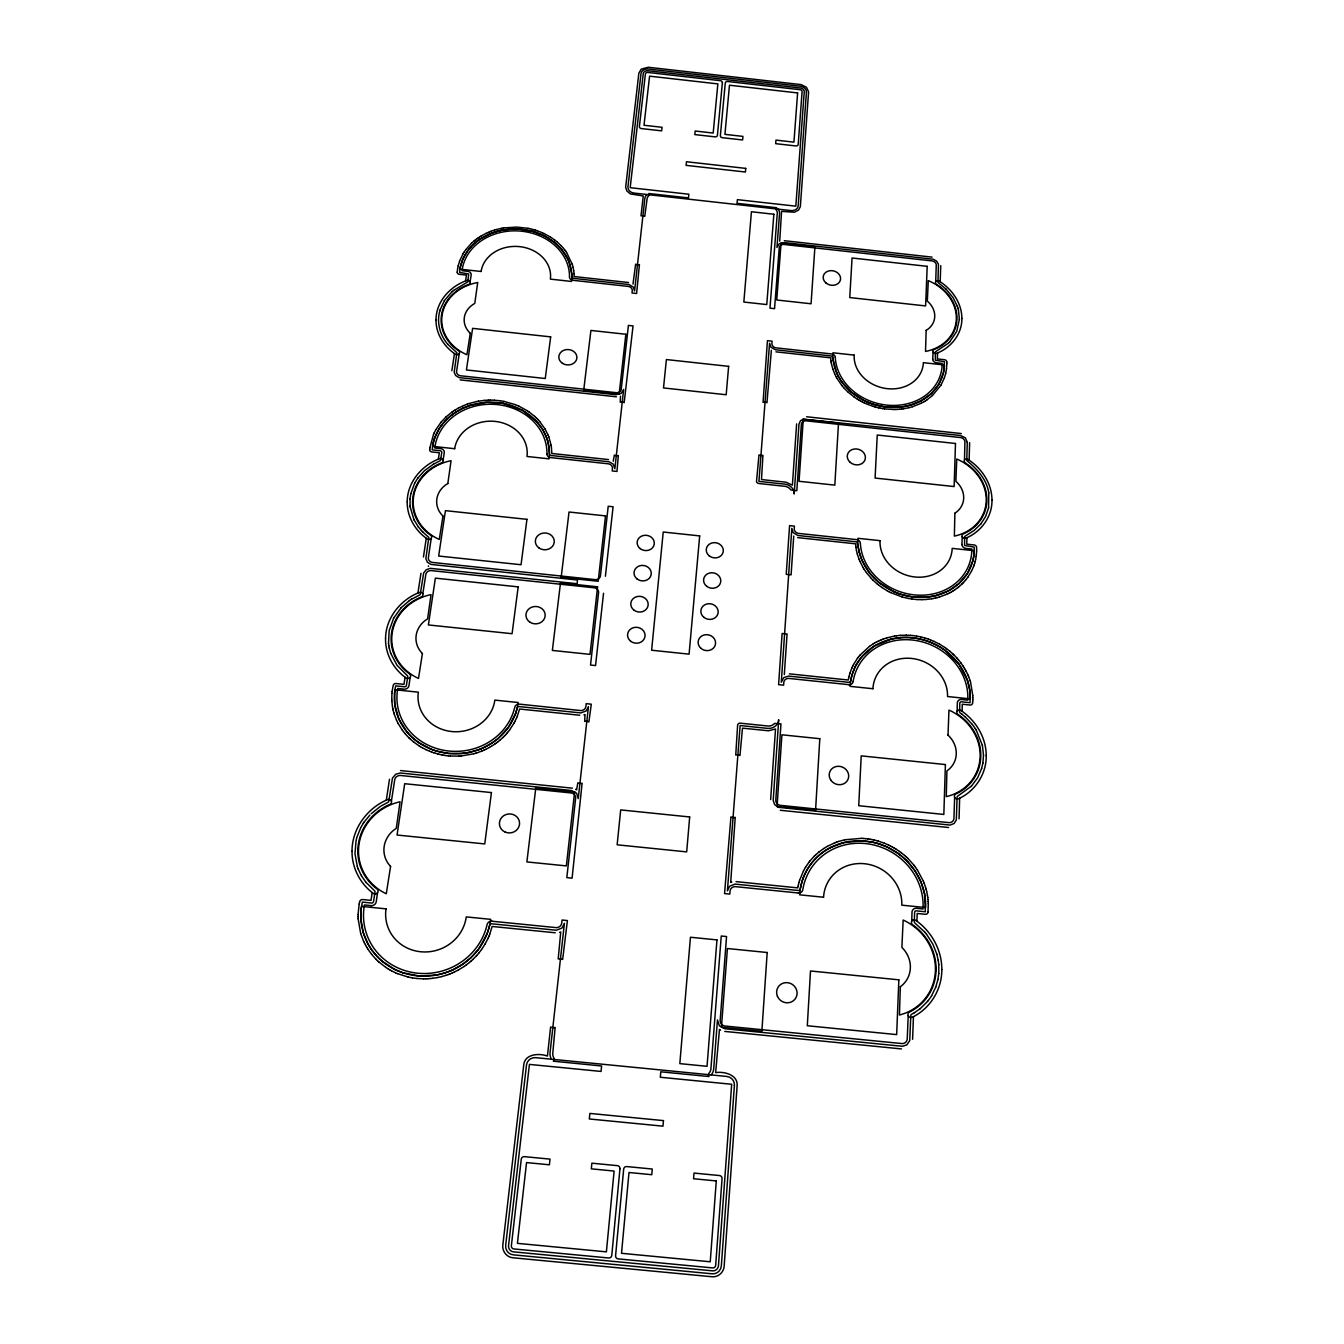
<?xml version="1.0" encoding="UTF-8"?>
<svg xmlns="http://www.w3.org/2000/svg" width="1344" height="1344" viewBox="0 0 1344 1344"><rect width="100%" height="100%" fill="white"/><g stroke="black" fill="none" stroke-linecap="round" stroke-linejoin="round"><path stroke-width="1.5" d="M358.075 916.709L358.075 914.676M961.951 544.488L962.237 536.76M976.618 550.922L976.55 547.126A2.436 2.117 21.1 0 0 974.333 544.992L966.773 544.169L966.958 537.634M932.753 359.184L933.072 352.094M972.787 699.115L972.804 697.318M946.798 363.653L946.546 368.424M959.381 319.301L958.44 310.061M457.229 272.126L457.212 272.345A2.335 1.949 0.6 0 0 459.144 274.294L466.452 275.1L465.545 280.997M967.277 442.394L966.756 460.522C976.718 468.703 986.832 479.304 988.781 492.946M959.062 818.815L959.633 798.202M962.086 711.262L962.27 704.222L970.133 705.029A2.537 2.268 25.6 0 0 972.518 703.282L972.552 702.979M969.125 460.186L969.612 442.646M948.007 735.101L948.965 710.102A49.98 45.276 26 0 1 980.129 756.622A49.98 45.276 26 0 1 946.277 796.622L946.898 770.902A25.57 23.167 26 0 0 947.99 735.118M358.075 914.575L359.167 904.058M912.61 1039.298L913.433 1016.635M916.91 921.194L917.196 913.466L925.428 914.306A2.671 2.47 34.6 0 0 927.948 912.358L927.998 912.038M937.591 352.934L937.373 358.932L944.63 359.722A2.335 1.949 16.6 0 1 946.747 361.67L946.764 361.922M940.178 281.77L940.766 265.642M959.381 319.301L956.726 331.38L949.721 341.863M974.131 552.401L974.165 547.126L964.589 545.462L964.622 536.508L974.098 530.46L980.918 523.858M976.618 551.006L976.399 554.45M972.72 700.997L972.787 699.216M429.727 449.585L429.71 449.719A2.436 2.117 -2 0 0 431.71 451.92L439.337 452.743L438.362 459.161M391.927 693.403L391.759 699.132M784.308 674.57L787.08 633.998L782.124 633.494L778.596 684.667L783.586 685.188L783.838 682.063A5.04 4.586 16.6 0 1 788.592 678.401L848.904 684.684M793.733 536.054L791.095 574.846L786.223 574.325L789.583 525.622L794.405 526.126L794.237 529.049A4.855 4.284 14 0 0 798.302 533.366L856.548 539.599A4.116 3.612 16.7 0 1 860.412 543.211M360.998 910.476L360.864 918.641M770.65 799.478L775.522 728.986L768.499 730.783L742.493 728.146L739.956 755.479A5.561 5.158 15.4 0 0 735.739 755.042L737.604 725.273A2.554 2.352 14.6 0 1 740.326 723.19L768.466 726.062A8.047 7.392 16.3 0 0 774.547 723.425L780.965 723.862L775.774 800.503A5.174 4.822 20 0 0 780.091 805.325L949.217 822.662A5.208 4.754 29.8 0 0 953.921 818.782L954.643 797.278M796.622 423.898L792.389 485.167L786.072 482.227L761.494 479.539L762.938 455.33A5.174 4.486 11.5 0 1 758.99 454.894L756.538 481.118A2.402 2.1 11.7 0 0 758.772 483.487L785.417 486.377A7.644 6.67 12.9 0 1 790.759 489.905L796.824 490.745L801.377 423.998A4.738 4.082 12.9 0 1 805.846 420.806L960.826 437.59A4.754 4.049 18.4 0 1 964.925 441.722L964.471 460.051M410.021 498.943L410.038 505.562M938.784 973.459L938.767 964.639M771.372 350.263L766.954 402.73A5.124 4.402 11.2 0 0 763.056 402.31L767.441 340.654L772.061 341.158L771.893 343.829A4.654 3.931 11.1 0 0 775.774 347.827L831.617 353.959A3.948 3.326 13.1 0 1 835.313 357.286M779.705 241.214L781.57 211.378L794.506 212.218L798.554 210.05L800.335 206.69L808.601 91.829L806.484 87.31L801.175 84.622L648.379 67.267L641.273 69.082L638.854 73.181L625.666 187.202L626.791 190.898L630.37 193.922L643.255 195.972L641.004 215.897A4.939 4.066 6.4 0 1 644.75 216.317L647.17 198.341A6.787 5.561 6.7 0 1 648.547 195.938L648.682 195.821A2.268 1.848 6.5 0 0 648.833 193.519L688.464 197.904L688.834 194.225L630.185 187.69L643.289 73.349A4.385 3.478 6.4 0 1 647.556 70.694L800.587 88.032A4.368 3.461 10.3 0 1 804.266 91.594L795.833 206.17L737.386 199.651L737.05 203.33L776.614 207.732A2.251 1.848 10.3 0 0 776.311 210.05L776.412 210.185A6.77 5.544 10.1 0 1 777.319 212.839L769.961 308.162L774.547 308.666L779.268 247.346A4.553 3.763 10.7 0 1 783.569 244.423L932.35 260.938A4.553 3.73 15 0 1 936.264 264.751L935.71 281.618M972.569 702.878L972.703 701.098M974.131 552.418L973.543 557.441M928.015 911.921L928.284 903.739M938.784 973.476L937.927 979.541M410.021 498.926L410.777 493.819M457.229 272.042L457.582 268.951M429.727 449.484L429.895 447.854M391.944 693.302L392.129 691.471M394.699 691.606L394.783 704.626M360.998 910.442L362.309 902.11L371.515 903.034A1.814 1.714 -20.3 0 0 373.565 901.505L374.993 892.114A1.814 1.697 -19.6 0 0 374.388 890.602L365.938 882.319M613.25 461.227L614.342 455.095A5.208 4.536 5.5 0 0 618.324 455.532L616.98 471.442L612.175 470.938L612.461 468.065A4.838 4.217 5.2 0 0 608.58 463.848L550.57 457.582A4.082 3.562 2.8 0 1 546.924 454.07M620.508 396.161L620.239 402.209A5.158 4.452 5.7 0 1 624.17 402.629L633.041 325.92L628.404 325.416L621.214 389.542A4.738 4.066 5.5 0 1 616.577 392.717L460.253 375.749A4.771 4.066 -0.1 0 1 456.557 371.666L459.262 353.606M633.007 284.071L635.628 264.18A4.99 4.15 6.2 0 0 639.425 264.6L636.619 293.496L632.016 292.992L632.285 290.354A4.637 3.881 5.9 0 0 628.538 286.44L572.964 280.308A3.914 3.276 4.2 0 1 569.47 277.032M603.54 593.258L595.543 665.566L590.52 665.045L598.618 592.284A4.973 4.469 4.3 0 0 594.619 587.832L430.954 570.562A5.023 4.469 -3.9 0 0 425.897 574.073L422.789 593.947M605.405 576.24L613.082 506.772L608.227 506.251L600.398 576.173A4.956 4.435 4.4 0 1 595.543 579.667L432.18 562.397A4.99 4.435 -3.5 0 1 428.333 557.978L431.206 538.39M976.198 556.198L976.382 554.534M946.546 368.508L945.739 373.212M392.129 691.354L393.221 685.306A2.587 2.352 -8.3 0 1 395.942 683.525L403.99 684.348L405.065 677.242M394.699 691.589L394.951 689.758L418.354 692.177A38.59 35.314 -5.1 0 0 451.634 731.522A38.59 35.314 -5.1 0 0 494.844 700.106L518.179 702.526A62.177 56.885 -5.1 0 1 448.51 753.43L436.565 751.061M429.895 447.754L433.541 434.364M422.402 653.554L418.505 678.434A49.594 44.772 -4.6 0 1 392.179 633.024A49.594 44.772 -4.6 0 1 431.038 594.619L427.594 618.878A25.368 22.915 -4.6 0 0 422.419 653.537M442.966 516.096L439.286 539.448A47.998 42.118 -1.4 0 1 413.599 496.625A47.998 42.118 -1.4 0 1 451.063 460.706L447.838 483.504M470.282 333.329L466.922 354.749A45.931 38.69 1.2 0 1 442.075 315.235A45.931 38.69 1.2 0 1 477.725 282.509L474.768 303.425A23.503 19.79 1.2 0 0 470.316 333.312M443.117 460.186L444.293 452.458A4.116 3.562 -1.7 0 0 440.782 448.644L434.767 447.989L434.952 446.594A56.263 48.888 0.3 0 1 494.794 404.376A56.263 48.888 0.3 0 1 546.974 453.802M372.204 892.567L371.011 900.379L362.746 899.556A2.722 2.554 -20.9 0 0 359.705 901.505L359.621 901.841M386.316 800.167L389.491 779.285M417.917 593.04L420.974 573.25M423.427 557.004L426.283 538.255M451.853 370.742L454.474 353.556M976.181 556.298L975.593 559.658M982.901 763.022L983.506 755.059M394.951 689.741L395.707 685.86L404.477 686.784A1.714 1.562 -7.8 0 0 406.426 685.39L407.719 676.855A1.714 1.562 -7.5 0 0 407.131 675.461L397.018 665.297L390.701 653.318M460.169 267.658L459.581 272.395L468.703 273.974L467.762 281.921L453.499 290.489M432.835 444.696L432.18 449.837L440.614 450.761L441.874 452.021L440.479 460.555L433.558 464.134M457.598 268.867L458.203 265.81M982.901 763.039L981.641 768.449M848.518 678.653L848.282 680.014L789.398 673.848M800.638 886.956L800.251 889.106A1.764 1.663 26.3 0 1 798.42 890.484L735.017 884.1L729.59 886.25L727.406 890.87L740.141 725.542L767.508 728.364A10.584 9.727 16.3 0 0 778.714 719.712L773.203 800.436L774.631 804.518L778.176 807.274L950.09 825.082L954.089 823.519L956.306 820.008L957.113 797.261A1.73 1.579 29.2 0 1 957.936 795.984L971.359 786.223M798.067 886.402L797.782 887.88L736.042 881.63M973.526 557.458L972.838 560.734M356.009 840.958L354.984 853.793L357.319 866.443M988.579 507.914L988.781 492.962M359.184 903.941L359.604 901.958M432.835 444.662L434.582 438.211M937.91 979.558L935.777 987.101M460.169 267.641L462.991 258.821L467.813 250.639M798.084 886.301L798.504 884.386M800.638 886.922L802.721 879.346M848.551 678.569L848.921 676.822M410.777 493.819L414.607 483.319M988.579 507.931L985.555 516.617L980.918 523.841M975.19 561.372L975.559 559.759M356.194 840.101L356.832 837.581M439.69 311.338C436.582 322.795 440.076 335.429 447.804 344.299M945.722 373.296L944.378 377.866M458.22 265.726L459.581 261.173M848.954 676.738L849.912 673.226M851.81 675.679L850.567 681.442L849.24 682.382L788.542 676.099L783.77 677.628L781.284 682.231L791.834 528.36L793.212 532.661L797.882 535.466L856.901 541.867L859.236 551.981M798.521 884.285L799.008 882.403M439.69 311.321L440.059 310.027M972.821 560.767L967.596 573.166L958.793 583.682M974.719 563.069L975.173 561.473M799.042 882.302L799.579 880.438M851.81 675.662L854.952 667.296M981.641 768.466L977.558 777.907L971.359 786.206M440.059 310.01L444.377 300.619M357.084 836.741L360.679 827.87M974.198 564.749L974.702 563.17M515.609 713.462L517.238 707.834A1.714 1.579 -1.4 0 1 519.103 706.574L580.843 712.925L586.186 710.959L588.454 706.625L578.239 798.588L576.576 793.212L571.318 790.49L400.294 773.002L395.774 774.211L392.482 778.075L388.819 801.125A1.764 1.646 -13.2 0 1 387.794 802.418L381.041 806.014M799.613 880.32L803.46 870.979M849.946 673.126L851.878 667.985M973.61 566.412L974.165 564.833M487.25 933.324L489.686 925.193A1.798 1.73 -12.8 0 1 491.669 923.798L556.382 930.233L562.027 928.015L564.413 923.261L550.049 1052.671A11.021 10.886 -22.9 0 0 551.225 1058.887L551.426 1059.206M489.787 934.13L492.139 926.453L555.24 932.786M515.592 713.479L508.62 727.02L498.036 738.562M517.373 715.982L519.574 709.01L579.751 715.243M802.721 879.329L803.393 877.498M434.599 438.178L439.001 429.005M944.345 377.95L940.901 385.224M935.76 987.101L931.61 995.702M459.598 261.089L463.058 253.798M487.234 933.358L479.338 948.058M488.998 936.146L489.754 934.248M973.577 566.496L971.477 571.234M516.634 717.814L517.339 716.083M803.41 877.481C808.349 864.646 818.21 853.86 830.441 847.594M488.141 938.146L488.947 936.264M516.583 717.914L514.937 721.409M433.574 434.28L434.28 432.751M851.928 667.884L852.667 666.288M488.09 938.246L485.134 943.958M434.314 432.667L435.926 429.593M852.701 666.204L853.507 664.625M854.969 667.279L856.632 664.138M911.753 921.127L912.005 912.106A4.502 4.183 34.3 0 1 916.39 908.275L922.992 908.998L923.076 907.318A61.522 57.624 31.2 0 0 868.392 843.931A61.522 57.624 31.2 0 0 802.855 889.392A4.536 4.284 26.3 0 1 798.386 893.105M957.146 711.161L957.331 702.929A4.284 3.83 25.3 0 1 961.447 699.468L967.764 700.174L967.831 698.645A58.514 52.634 22.9 0 0 915.113 640.382A58.514 52.634 22.9 0 0 853.138 681.425M393.658 618.139L389.122 630.806L388.517 643.322M414.607 483.302L417.782 478.145M513.996 723.173L514.886 721.51M971.426 571.318L967.798 577.282M803.494 870.878L805.442 867.418M393.658 618.139L401.234 607.639M361.082 827.081L363.317 823.301M853.558 664.541L857.455 658.291M938.818 384.199L943.454 372.691L944.462 361.704L935.374 360.209L935.357 351.859L948.259 343.308M513.946 723.257L509.628 729.91M435.977 429.509L441.05 422.201M856.649 664.104L861.79 656.796M485.083 944.059L481.572 949.502M463.092 253.714L463.915 252.386M931.61 995.719L930.686 997.181M938.801 384.216L931.896 392.935M940.867 385.291L932.467 395.506M377.546 892.651L376.236 901.774A4.603 4.318 -20.3 0 1 371.246 905.671M805.493 867.334L808.87 862.361M439.018 428.988L441.958 424.738M444.377 300.619L451.802 291.934M410.155 677.359L408.962 685.658A4.351 3.965 -7.8 0 1 404.242 689.17L397.774 688.447L397.505 690.01A59.606 54.533 -5.1 0 0 445.973 750.658A59.606 54.533 -5.1 0 0 514.685 707.549A4.402 4.049 -1.4 0 1 519.288 704.122L580.81 710.573A5.107 4.704 3 0 0 585.833 706.843L586.219 703.651L591.293 704.189L588.89 721.93A5.561 5.141 3.3 0 0 584.674 721.493L585.01 714.504A4.855 4.486 3.2 0 1 584.539 714.672L583.918 714.874M363.317 823.301L364.291 821.839M463.966 252.319L465.814 249.648M930.182 997.903L927.595 1001.381M364.308 821.839L369.919 815.002M417.799 478.128L424.502 470.635L433.541 464.134M478.078 949.771L479.321 948.091M481.505 949.586L478.884 952.997M967.73 577.366L965.614 580.104M857.506 658.207L858.581 656.796M465.864 249.581L471.442 243.314M467.813 250.622L469.829 248.119M508.385 731.522L509.561 729.994M808.937 862.277L810.13 860.765M478.044 949.788L470.938 957.65M441.974 424.721L445.385 420.739M858.648 656.729L859.774 655.351M507.091 733.085L508.318 731.606M927.578 1001.398L920.17 1008.722M810.197 860.681L814.229 856.229M477.456 954.677L478.817 953.081M441.118 422.117L446.107 416.858M964.438 581.465L965.546 580.188M861.806 656.779L874.138 646.145L891.341 639.055M859.824 655.267L869.45 646.397M711.161 1074.931L711.413 1074.646A11.021 10.802 43.9 0 0 713.714 1068.782L717.461 1019.928L719.376 1025.808L724.92 1028.748L902.429 1046.287L906.797 1044.91L909.72 1040.626L910.795 1015.627A1.831 1.714 42.5 0 1 911.686 1014.216L914.39 1012.738M505.73 734.614L507.024 733.169M469.846 248.102L470.904 246.893M475.961 956.323L477.372 954.778M963.211 582.775L964.37 581.532M504.319 736.092L505.663 734.681M470.921 246.876L473.222 244.558M401.234 607.639L409.399 600.617M475.877 956.407L472.836 959.482M445.402 420.722L446.611 419.479M949.721 341.863L948.763 342.821M961.934 584.052L963.144 582.859M502.858 737.537L504.252 736.176M371.179 813.725L380.268 806.501M814.313 856.162L815.707 854.818M446.628 419.462L450.593 415.918M930.703 394.061L931.879 392.952M961.867 584.119L959.23 586.488M502.79 737.621L499.8 740.292M471.509 243.264L474.029 241.03M473.239 244.541L477.002 241.298M470.904 957.667L462.554 964.337L453.18 969.679M471.173 960.977L472.735 959.566M815.791 854.75L818.782 852.146M446.174 416.791L451.903 412.154M647.002 194.527L646.783 194.712A9.055 7.409 6.7 0 0 644.818 198.626L634.57 291.01L633.394 287.129L629.026 284.558L572.762 278.275L568.999 261.811M451.819 291.917L453.482 290.506M930.686 394.078L921.178 400.747M932.4 395.556L927.074 399.756M958.776 583.699L948.629 590.755L936.701 595.392M469.493 962.438L471.089 961.061M498.019 738.578L491.602 743.299M498.187 741.602L499.716 740.376M474.096 240.962L475.39 239.938M957.802 587.63L959.146 586.555M469.392 962.506L465.948 965.177M450.61 415.901L452.004 414.792M920.153 1008.739L914.39 1012.721M818.866 852.079L823.754 848.534M496.524 742.862L498.103 741.67M477.036 241.298L479.741 239.316M475.457 239.87L476.801 238.879M957.718 587.698L954.811 589.798M452.021 414.792L454.961 412.709M494.827 744.072L496.44 742.93M476.868 238.829L478.229 237.854M464.117 966.47L465.847 965.244M869.534 646.33L872.626 644.263M451.97 412.104L453.449 411.079M409.399 600.617L411.482 599.222M494.743 744.139L491.316 746.34M478.313 237.804L479.724 236.88M479.758 239.299L490.409 233.638M464.016 966.538L458.371 969.982M925.613 400.714L926.99 399.806M953.249 590.806L954.727 589.848M453.533 411.029L455.045 410.054M454.978 412.692L456.49 411.718M823.838 848.467L827.266 846.401M491.568 743.299L482.698 748.07M411.499 599.222L419.362 595.123A1.68 1.495 -4.8 0 0 420.319 593.93L423.679 572.914L426.182 569.789L430.265 568.344L577.097 583.716L577.517 580.02L430.937 564.413L427.392 562.212L425.846 558.617L428.837 537.466L423.091 532.258M479.791 236.83L481.236 235.956M924.101 401.621L925.529 400.764M456.506 411.701L462.941 408.223M455.129 410.004L458.338 408.139M951.653 591.763L953.165 590.856M872.71 644.213L874.272 643.272M489.485 747.398L491.215 746.407M481.32 235.906L485.99 233.402M924.034 401.671L920.993 403.301M950.023 592.67L951.569 591.814M874.356 643.222L875.952 642.348M489.401 747.449L485.738 749.347M827.366 846.35L834.725 842.839M458.254 970.049L454.339 972.031M458.422 408.089L463.529 405.636M921.161 400.764L911.618 404.762M948.343 593.527L949.922 592.704M876.036 642.298L877.666 641.474M830.458 847.577L843.461 842.671M920.909 403.351L912.61 406.678M877.766 641.424L879.413 640.634M946.63 594.317L948.259 593.561M486.091 233.369L487.654 232.646M483.823 750.238L485.638 749.398M451.198 970.57L453.146 969.679M452.29 972.955L454.238 972.082M462.958 408.206L469.862 405.485M879.514 640.601L881.21 639.878M946.546 594.367L939.473 596.988M487.738 232.613L489.334 231.941M480.816 748.877L482.664 748.087M481.858 751.061L483.722 750.271M463.613 405.586L467.124 404.208M451.181 970.57L445.116 972.854M450.206 973.829L452.172 973.006M881.294 639.828L883.025 639.156M489.418 231.907L491.03 231.269M490.426 233.621L498.842 230.882M478.918 749.599L480.782 748.877M481.757 751.094L477.876 752.539M448.09 974.618L450.089 973.862M834.826 842.806L836.657 842.117M491.131 231.235L494.525 230.076M883.109 639.122L886.721 637.896M478.884 749.616L469.056 752.405M467.225 404.174L468.955 403.57M559.608 932.35L560.263 932.131A5.09 4.922 -3.7 0 0 560.75 931.93L558.197 959.011A5.846 5.695 -5.9 0 1 562.649 959.465L567.403 920.556L562.078 920.018L561.658 923.513A5.359 5.158 -3.8 0 1 556.366 927.646L491.854 921.211M836.758 842.066L838.622 841.445M445.956 975.341L447.972 974.652M731.808 882.034L731.17 882.252A5.023 4.771 20.5 0 0 730.699 882.454L735.218 817.32A5.628 5.275 16.8 0 1 730.951 816.883L724.55 893.575L729.809 894.096L730.094 890.669A5.275 5.04 21.1 0 1 735.134 886.62L798.386 893.004M475.843 753.178L477.775 752.573M469.056 403.536L476.515 401.554M469.879 405.485L486.494 402.31L503.479 403.418M445.082 972.854L436.716 974.988M445.838 975.391L441.605 976.601M838.723 841.411L844.654 839.815M911.585 404.779L906.461 406.123M912.509 406.711L909.048 407.669M494.626 230.042L496.306 229.555M473.794 753.766L475.726 753.211M886.822 637.879L894.415 636.098M937.608 597.526L939.372 597.022M496.406 229.522L501.749 228.278M473.676 753.799L461.143 755.966M936.684 595.409L927.478 597.089M935.726 597.996L937.507 597.542M441.487 976.634L437.203 977.592M498.859 230.882L500.573 230.479M843.478 842.671L861.504 840.806M908.964 407.686L903.554 408.761M891.374 639.055L900.782 637.61M933.811 598.399L935.626 598.013M500.606 230.479L513.122 228.967M428.366 566.395L428.45 565.891M844.771 839.782L861.42 838.354M906.444 406.123L899.338 407.198M476.616 401.537L478.447 401.184M469.039 752.422L462.958 753.362M931.879 598.752L933.71 598.416M501.85 228.262L503.597 227.942M436.682 974.988L419.479 976.03M437.086 977.609L432.734 978.281M478.548 401.167L484.31 400.411M894.516 636.082L896.381 635.796M931.778 598.769L927.982 599.29M503.698 227.926L516.768 227.086L528.024 228.312M901.69 409.013L903.454 408.778M896.482 635.779L900.362 635.359M899.808 409.214L901.589 409.03M430.5 978.533L432.617 978.298M462.941 753.379L448.594 753.43A62.177 56.885 -5.1 0 1 394.951 689.741M925.579 597.257L927.444 597.089M926.016 599.458L927.881 599.29M899.304 407.198L884.621 406.862M897.91 409.366L899.707 409.231M484.411 400.394L488.258 400.159M428.249 978.701L430.366 978.55M458.993 756.101L461.026 755.983M900.463 635.359L906.394 635.174M900.816 637.61C916.474 636.418 932.434 641.138 945.101 650.395M925.546 597.257L912.139 596.837M925.898 599.474L922.034 599.642M896.011 409.466L897.809 409.382M425.998 978.802L428.131 978.718M458.875 756.118L450.425 756.017M894.096 409.5L895.91 409.466M488.359 400.159L490.224 400.126M513.156 228.967L518.582 229.051M423.746 978.835L425.88 978.802M921.934 599.642L918.036 599.575M490.325 400.126L494.172 400.21M893.995 409.5L884.486 408.878M423.612 978.835L417.01 978.499M906.511 635.174L910.442 635.359M861.521 838.354L863.537 838.454M861.538 840.806L873.684 842.436M400.529 770.566L572.41 788.172M916.02 599.458L917.918 599.575M494.273 400.226L500.069 400.764M616.442 396.799L460.135 379.882M518.599 229.051L532.846 231.42L544.421 235.922M371.263 905.621L364.459 904.932L364.174 906.646A62.798 59.606 -17.8 0 0 414.607 972.821A62.798 59.606 -17.8 0 0 487.015 924.907A4.62 4.435 -12.8 0 1 491.87 921.094M419.446 976.03L402.696 972.703M448.291 755.832L450.307 756.017M863.654 838.471L865.654 838.639M910.543 635.359L912.475 635.544M915.919 599.441L912.005 599.038M724.769 1031.419L901.471 1048.925M780.276 810.264L948.545 827.501M608.563 459.581L551.813 453.482L551.393 447.031M775.942 351.842L830.676 357.823L830.945 360.662M806.602 416.758L961.262 433.558M784.308 240.71L932.047 257.124M628.505 282.526L574.14 276.545L574.039 273.79M416.892 978.482L412.558 977.911M446.174 755.58L448.174 755.832M865.771 838.656L867.77 838.891M912.576 635.544L916.507 636.082M444.058 755.278L446.057 755.58M867.888 838.908L869.887 839.21M884.604 406.862L873.734 404.426M882.571 408.593L884.386 408.862M500.17 400.781L503.95 401.402M797.698 537.617L855.59 543.816L855.876 546.907M912.106 596.837L902.63 594.838M911.904 599.021L908.023 598.366M880.656 408.24L882.47 408.576M916.608 636.098L920.522 636.871M441.958 754.891L443.94 755.261M870.005 839.227L871.987 839.58M412.44 977.894L408.173 977.054M528.125 228.329L529.872 228.698M878.758 407.854L880.555 408.223M504.05 401.419L515.206 404.611M503.496 403.435L522.631 410.424L536.642 421.495M907.906 598.349L902.093 596.954M872.105 839.597L874.087 840.034M439.874 754.454L441.84 754.874M529.973 228.715L533.518 229.606M876.876 407.4L878.657 407.82M920.623 636.888L924.487 637.879M874.205 840.05L876.17 840.538M873.701 842.436L877.666 843.478M437.808 753.95L439.774 754.421M408.055 977.021L397.606 973.678M874.994 406.896L876.775 407.366M876.288 840.571L878.237 841.109M435.775 753.379L437.707 753.917M533.602 229.639L535.298 230.143M873.13 406.342L874.894 406.862M902.597 594.821L898.918 593.645M901.992 596.921L890.736 592.586M924.588 637.913L926.453 638.484M878.354 841.142L884.335 843.209M877.699 843.478L879.648 844.082M436.548 751.061L432.718 749.801M433.742 752.758L435.658 753.346M535.399 230.177L537.079 230.714M873.701 404.41L868.476 402.528M873.029 406.308L867.653 404.376M926.554 638.518L928.385 639.139M879.665 844.099L885.444 846.283M431.743 752.052L433.642 752.724M402.662 972.703L394.85 969.478M537.163 230.748L542.254 232.73M898.884 593.645L893.474 591.478M928.502 639.173L930.317 639.845M430.819 749.078L432.684 749.784M429.778 751.313L431.642 752.018M515.29 404.645L518.767 406.09M930.418 639.878L932.232 640.618M884.453 843.242L888.3 844.922M430.802 749.062L418.505 742.476M429.677 751.262L425.93 749.633M868.442 402.528L863.419 400.226M867.569 404.342L864.125 402.814M395.573 972.804L397.488 973.644M932.333 640.651L934.114 641.424M885.461 846.3L887.326 847.14M542.338 232.764L543.917 233.486M518.868 406.14L527.15 410.642M893.458 591.461L878.758 582.322M934.214 641.474L939.607 644.213M395.472 972.754L391.608 970.872M888.401 844.956L890.232 845.863M887.359 847.157L898.061 853.406M544.001 233.537L550.301 236.981M862.394 401.974L864.024 402.78M425.83 749.582L422.218 747.718M888.922 591.679L890.635 592.536M394.817 969.461L382.519 961.514M890.333 845.914L892.147 846.854M863.402 400.21L851.29 392.162L841.781 381.864M860.698 401.066L862.294 401.923M544.438 235.939L554.534 242.474L561.641 249.48M887.141 590.705L888.838 591.629M389.693 969.797L391.507 970.805M859.018 400.126L860.597 401.016M892.248 846.922L894.029 847.913M575.602 789.281L576.173 789.617A4.939 4.654 1.7 0 1 576.593 789.902L577.836 782.779A5.611 5.258 2.5 0 0 582.12 783.216L572.09 878.153L566.815 877.615L575.686 797.832A5.208 4.906 1.3 0 0 571.536 792.994L400.142 775.438A5.275 4.872 -11.5 0 0 394.817 779.318L391.406 801.125M420.42 746.676L422.134 747.667M887.057 590.654L882.017 587.53M939.691 644.263L944.815 647.472M720.518 1030.109L719.897 1029.756A5.174 5.04 35.4 0 1 719.46 1029.437L715.646 1072.63C724.063 1071.235 738.074 1074.73 737.134 1085.717L724.164 1266.065C723.912 1272.18 718.15 1277.489 711.984 1276.75L512.887 1257.766C506.654 1257.329 501.934 1251.012 502.841 1244.914L523.757 1064.75C524.899 1053.73 539.431 1053.058 547.428 1056.065L550.62 1026.967A5.93 5.83 -15.3 0 0 555.139 1027.404L552.737 1053.746A8.266 8.165 -22.9 0 0 553.678 1057.594L553.795 1057.812A2.755 2.722 -27.3 0 1 553.308 1061.189L601.608 1065.977L601.054 1071.437L529.435 1064.398L508.502 1246.039A5.914 5.695 -69.5 0 0 513.005 1251.802L712.975 1270.886A5.897 5.662 79.5 0 0 718.435 1266.098L731.674 1084.272L660.324 1077.25L660.794 1071.806L708.994 1076.544A2.755 2.705 46.3 0 1 709.094 1073.083L709.262 1072.915A8.266 8.098 43.9 0 0 710.875 1069.303L721.258 936.012L726.55 936.55L720.149 1020.751A5.443 5.292 34.8 0 0 724.618 1025.993L902.227 1043.599A5.51 5.191 44.4 0 0 907.217 1039.298L908.208 1015.661M387.811 968.671L389.592 969.746M857.388 399.134L858.934 400.075M894.13 847.98L895.877 849.038M418.673 745.584L420.336 746.626M857.304 399.084L854.213 397.034M550.385 237.031L554.702 240.022M895.978 849.106L899.472 851.441M385.963 967.478L387.71 968.604M527.234 410.71L528.713 411.701M418.572 745.517L413.65 741.989M385.879 967.411L379.075 962.153M881.933 587.462L878.774 585.178M944.916 647.522L946.495 648.648M528.797 411.751L534.576 416.321M418.488 742.459L413.818 738.864M854.146 396.984L848.35 392.347M899.573 851.508L901.219 852.718M898.078 853.423L899.741 854.65M962.052 714.319L960.305 713.042A1.697 1.512 25.6 0 1 959.566 711.665L959.818 703.198A1.697 1.512 25.3 0 1 961.514 701.82L970.066 702.71L969.998 691.622L967.613 680.803L958.894 664.054L945.118 650.412M946.579 648.715L949.721 651.151M962.052 714.319L965.362 717.041M901.303 852.785L904.562 855.422M554.786 240.072L557.441 242.239M899.758 854.666L906.007 860.059M877.212 583.918L878.69 585.11M413.566 741.922L410.525 739.334M878.724 582.305L869.518 572.897M877.128 583.85L872.81 579.953M949.805 651.218L952.778 653.839M382.502 961.498L377.916 957.281M412.356 737.57L413.801 738.847M904.663 855.506L906.192 856.867M557.508 242.306L561.221 245.834M965.378 717.058L972.401 724.5M377.479 960.691L378.991 962.086M534.643 416.388L535.937 417.581M848.282 392.297L844.418 388.466M945.941 289.027L937.961 282.442L938.431 264.23L936.667 261.156L933.257 259.241L784.174 242.592L779.268 243.684L776.95 247.43L779.554 213.646A9.038 7.392 10.1 0 0 778.361 209.378L778.193 209.143M412.322 737.554L408.24 733.438M409.046 737.94L410.441 739.267M906.276 856.934L907.754 858.346M952.862 653.906L954.24 655.234M945.958 289.044L952.93 297.394L957.281 306.146M375.917 959.179L377.395 960.607M423.074 532.241L421.428 530.561M536.004 417.648L537.247 418.874M907.838 858.413L913.55 864.696M906.024 860.076L907.469 861.521M408.962 737.873L404.914 733.505M954.324 655.318L957.029 658.157M871.433 578.542L872.726 579.869M377.899 957.264L372.523 950.998M375.85 959.095L371.616 954.341M537.314 418.942L538.507 420.202M907.486 861.538L915.214 871.164M871.349 578.458L866.426 572.578M561.288 245.902L563.506 248.405M421.428 530.561L418.421 526.999M844.351 388.399L842.033 385.711M538.558 420.269L539.717 421.562M536.659 421.512L542.842 429.828L546.521 437.472M924.756 932.081L915.029 923.16A1.781 1.663 35 0 1 914.273 921.648L914.626 912.374A1.781 1.646 34.3 0 1 916.423 910.862L925.378 911.77L924.521 893.642M957.096 658.241L958.356 659.686M406.963 731.976L408.223 733.421M447.821 344.299L456.876 352.716L454.188 372.238L455.683 375.547L459.077 377.597L615.905 394.716L621.062 393.49L623.65 389.424L614.846 468.754L613.25 464.083L609.084 461.798L550.519 455.431L549.41 454.322L549.192 448.879M924.756 932.098L926.503 934.181M539.767 421.646L544.958 428.87M958.423 659.77L960.842 662.827M406.946 731.959L398.882 719.074L394.8 704.659M404.846 733.421L402.444 730.346M563.556 248.472L564.564 249.715M561.658 249.497L567.739 258.905M365.921 882.319L361.519 875.885M841.966 385.644L836.976 378.37M926.503 934.198L932.87 944.093L936.818 954.122M913.618 864.797L914.861 866.393M972.401 724.5L975.341 728.633M371.549 954.24L367.853 949.099M869.501 572.88L862.042 560.398M564.631 249.799L565.589 251.076M418.421 526.999L414.019 519.859M914.928 866.494L917.33 869.904M960.91 662.911L963.127 666.103M371.314 949.334L372.506 950.981M866.359 572.494L864.242 569.419M402.377 730.262L398.227 723.61M565.639 251.143L566.546 252.454M841.781 381.847L839.899 379.008M371.297 949.301L368.071 944.076M566.597 252.521L572.242 264.264M917.398 869.988L923.345 881.16M915.23 871.198L920.959 882L924.521 893.609M975.358 728.65L976.231 730.061M963.194 666.204L964.186 667.8M863.234 567.806L864.192 569.335M366.727 947.268L367.802 948.998M839.882 378.991L838.219 376.085M976.248 730.078L982.38 745.399M964.236 667.884L965.194 669.497M863.184 567.706L859.79 561.086M545.009 428.954L548.15 435.187M365.669 945.42L366.677 947.184M361.502 875.885L360.679 874.373M836.136 376.824L836.942 378.286M965.244 669.598L966.134 671.244M368.054 944.042L363.317 932.753L360.864 918.674M364.678 943.522L365.618 945.319M360.679 874.356L358.176 868.879M398.177 723.509L396.497 720.065M838.219 376.068L836.774 373.078M836.086 376.74L834.624 373.699M966.185 671.328L967.848 674.789M363.737 941.59L364.627 943.421M414.019 519.842L410.189 507.041M567.739 258.922L568.999 261.794M363.686 941.489L360.713 933.626M396.446 719.964L394.38 714.554M967.882 674.873L968.604 676.586M836.758 373.061L832.087 356.093L775.354 349.742L770.885 347.138L769.574 343.207L758.94 481.387L784.829 484.159A10.046 8.786 12.9 0 1 794.186 494.004L798.974 424.166L800.369 420.907L803.107 419.143L960.456 435.49L965.378 437.842L967.277 442.361M834.59 373.615L832.793 368.911M862.025 560.381L859.236 551.998M859.085 559.373L859.757 561.002M923.395 881.278L924.134 883.142M548.184 435.271L548.806 436.817M968.654 676.687L969.948 680.249M358.176 868.879L357.319 866.46M859.051 559.272L857.338 554.114M924.168 883.243L925.495 887.141M548.839 436.918L551.107 445.234M546.538 437.506L547.579 440.664M470.064 281.837L471.19 274.882A3.931 3.276 0.8 0 0 467.813 271.337L462.05 270.698L462.218 269.422A53.878 44.94 2.3 0 1 519.288 231A53.878 44.94 2.3 0 1 569.503 276.797M957.281 306.146L957.919 308.095M390.701 653.302L389.239 647.993M969.982 680.35L970.536 682.097M393.809 712.69L394.346 714.454M832.759 368.827L831.499 364.022M572.275 264.348L573.098 267.372M925.529 887.242L926.083 889.157M957.919 308.095L958.44 310.061M360.679 933.509L358.159 918.943M936.818 954.139L938.213 960.221M970.553 682.198L972.754 695.318M547.596 440.698L549.175 448.862M393.322 710.791L393.792 712.589M857.304 554.03L856.481 550.57M926.117 889.274L926.604 891.206M392.885 708.893L393.288 710.69M926.638 891.307L927.444 895.322M982.38 745.399L983.506 755.042M573.115 267.456L573.686 270.53M389.239 647.993L388.819 645.674M392.515 706.978L392.868 708.792M831.197 362.393L831.482 363.938M856.464 550.486L855.893 547.008M938.213 960.238L938.767 964.622M551.124 445.318L551.376 446.947M392.498 706.877L391.843 701.182M927.461 895.423L927.763 897.389M830.945 360.746L831.18 362.309M388.819 645.658L388.517 643.339M573.703 270.614L574.039 273.706M927.78 897.506L927.998 899.472M410.189 507.041L410.038 505.579M928.015 899.573L928.183 901.538M928.183 901.656L928.284 903.622M391.759 699.233L391.843 701.081M358.075 916.81L358.142 918.842M972.754 695.419L972.804 697.217M946.764 362.023L946.798 363.569M442.982 516.079A24.562 21.554 -1.4 0 1 447.854 483.521M853.121 681.425A4.318 3.914 19.7 0 1 848.904 684.768M860.378 543.48A56.482 49.325 19 0 0 916.826 595.09A56.482 49.325 19 0 0 971.813 550.452L971.83 549.024L965.849 548.386A4.116 3.578 20.8 0 1 961.901 544.488M835.279 357.538A54.012 45.444 14.9 0 0 889.14 405.3A54.012 45.444 14.9 0 0 942.178 364.728L942.194 363.418L936.466 362.779A3.931 3.293 16.4 0 1 932.702 359.167M407.215 501.833C406.946 516.617 415.229 530.695 427.258 538.961A2.688 2.386 -3.4 0 0 431.038 538.591A2.688 2.386 -3.4 0 0 430.685 535.248A48.636 42.672 -1.4 0 1 441.655 462.874A2.654 2.302 -1.8 0 0 442.982 459.833A2.654 2.302 -1.8 0 0 439.488 458.707C421.73 465.293 407.249 482.345 407.215 501.799M961.867 318.461C962.153 334.068 950.83 347.995 936.583 353.354A2.52 2.1 16.2 0 1 933.19 352.279A2.52 2.1 16.2 0 1 934.097 349.457A45.528 37.834 15.1 0 0 936.533 284.357A2.47 2.033 15.4 0 1 935.844 281.45A2.47 2.033 15.4 0 1 939.238 281.165C951.989 289.094 961.884 303.038 961.867 318.461M352.027 851.256C351.826 867.636 360.091 883.68 373.246 893.374A2.94 2.755 -19.4 0 0 377.362 892.886A2.94 2.755 -19.4 0 0 377.009 888.972A52.853 49.56 -14.4 0 1 389.827 804.434A2.873 2.671 -13.2 0 0 391.306 800.873A2.873 2.671 -13.2 0 0 387.526 799.63C367.13 808.114 351.91 828.878 352.027 851.256M991.973 499.968C992.393 516.583 981.07 531.955 965.916 538.104A2.638 2.285 20.5 0 1 962.354 536.978A2.638 2.285 20.5 0 1 963.278 533.887A47.578 41.042 18.8 0 0 965.345 463.025A2.587 2.201 19 0 1 964.606 459.866A2.587 2.201 19 0 1 968.134 459.53C981.758 468.266 991.906 483.454 991.973 499.968M436.01 319.956C435.842 333.799 444.074 346.702 455.398 354.211A2.57 2.184 -0.1 0 0 459.026 353.892A2.57 2.184 -0.1 0 0 458.657 350.818A46.536 39.194 1.2 0 1 468.72 284.424A2.537 2.117 0.8 0 0 469.98 281.635A2.537 2.117 0.8 0 0 466.62 280.577C450.072 286.339 435.926 301.778 436.01 319.956M941.808 969.612C942.026 989.402 930.166 1008.706 912.274 1017.223A2.974 2.789 42.3 0 1 908.326 1015.913A2.974 2.789 42.3 0 1 909.401 1012.066A53.374 50.148 37.3 0 0 912.66 924.773A2.89 2.688 34.9 0 1 911.887 920.892A2.89 2.688 34.9 0 1 915.818 920.405C931.61 931.442 941.976 950.225 941.808 969.612M986.227 755.63C986.614 773.858 975.122 791.364 958.524 798.739A2.806 2.554 29.1 0 1 954.761 797.513A2.806 2.554 29.1 0 1 955.752 794.018A50.635 45.864 26 0 0 958.07 714.487A2.755 2.47 25.6 0 1 957.281 710.959A2.755 2.47 25.6 0 1 961.027 710.539C975.845 720.485 986.21 737.57 986.227 755.63M385.56 638.602C385.207 654.108 393.506 669.11 406.073 677.981A2.789 2.537 -7.4 0 0 409.987 677.561A2.789 2.537 -7.4 0 0 409.634 673.999A50.232 45.36 -4.6 0 1 421.31 596.971A2.738 2.436 -4.8 0 0 422.688 593.729A2.738 2.436 -4.8 0 0 419.093 592.553C400.428 599.827 385.694 618.106 385.56 638.551M945.403 764.568L943.841 814.447L858.732 805.711L861.218 755.866L945.403 764.568M955.483 443.486L954.139 486.562L875.095 478.061L877.246 435.019L955.483 443.486M954.895 513.206L954.358 536.105A46.973 40.505 18.8 0 0 986.227 500.774A46.973 40.505 18.8 0 0 956.743 459.026L955.886 481.32A24.024 20.731 18.8 0 1 954.878 513.19M898.85 979.826L896.666 1034.611L807.307 1025.741L810.499 970.973L898.85 979.826M927.192 266.33L925.613 305.928L849.761 297.562L852.062 257.998L927.192 266.33M900.346 986.765L899.422 1015.006A52.685 49.51 37.3 0 0 935.407 970.822A52.685 49.51 37.3 0 0 903.151 920.035L901.891 947.453A26.947 25.334 37.2 0 1 900.329 986.731M926.167 330.406L925.512 351.439A44.94 37.346 15.1 0 0 956.34 319.2A44.94 37.346 15.1 0 0 928.284 280.627L927.326 301.106A22.999 19.102 15.1 0 1 926.15 330.389M819.806 738.713L815.556 810.415L777.067 806.467L781.922 734.798L819.806 738.713M838.505 423.125L834.826 485.134L799.058 481.286L803.258 419.294L838.505 423.125M767.189 952.51L761.863 1031.285L721.426 1027.286L727.423 948.528L767.189 952.51M814.918 246.792L811.07 303.778L776.748 299.998L781.082 243.029L814.918 246.792M734.412 1085.448L721.342 1265.796A8.854 8.501 79.5 0 1 712.202 1273.81L513.223 1254.826A8.887 8.551 -69.5 0 1 505.68 1245.182L526.495 1065.019A8.316 8.182 -32.1 0 1 535.651 1057.661L726.835 1076.46A8.316 8.114 49.1 0 1 734.412 1085.448M806.434 92.182L798.185 205.817A6.754 5.51 10.6 0 1 791.078 210.588L634.049 193.082A6.77 5.527 6.1 0 1 627.95 186.816L641.038 73.433A6.586 5.225 6.4 0 1 648.178 68.998L800.302 86.234A6.569 5.208 10.3 0 1 806.434 92.182M716.285 1180.939L710.237 1261.781L621.516 1253.297L628.992 1172.506L651.773 1174.706L652.26 1169.028L626.724 1166.558A2.856 2.806 89 0 0 623.683 1169.112L615.586 1255.682A2.957 2.856 -86.7 0 0 618.139 1258.891L712.639 1267.913A2.957 2.839 79.5 0 0 715.68 1265.242L722.064 1178.654A2.856 2.772 69.5 0 0 719.494 1175.546L694.008 1173.077L693.554 1178.738L716.285 1180.939M797.614 92.921L793.934 142.145L775.958 140.112L775.69 143.674L795.866 145.942A2.218 1.781 10.4 0 0 798.202 144.413L802.082 91.678A2.184 1.73 10.3 0 0 800.05 89.695L727.625 81.497A2.184 1.747 8.4 0 0 725.29 82.975L720.367 135.66A2.218 1.781 8.5 0 0 722.4 137.693L742.627 139.961L742.93 136.399L724.937 134.366L729.473 85.21L797.614 92.921M716.957 939.893L707.045 1066.313L679.829 1063.625L690.446 937.238L716.957 939.893M773.858 214.25L766.769 304.567L743.837 302.047L751.43 211.747L773.858 214.25M663.466 1120.61L662.978 1126.171L589.327 1118.981L589.882 1113.42L663.466 1120.61M689.69 816.967L686.683 851.878L617.148 844.805L620.693 809.911L689.69 816.967M728.633 366.341L726.18 394.75L663.516 387.946L666.389 359.554L728.633 366.341M745.735 168.386L745.416 172.015L686.095 165.362L686.465 161.75L745.735 168.386M699.686 535.903L689.086 654.158L651.622 650.227L663.23 532.022L699.686 535.903M619.954 1168.759L611.789 1255.33A2.957 2.856 -85.1 0 1 608.681 1257.984L513.895 1248.946A2.957 2.856 -69.5 0 1 511.375 1245.737L521.27 1159.2A2.856 2.806 -60.1 0 1 524.395 1156.646L550.015 1159.116L549.394 1164.794L526.546 1162.577L517.406 1243.351L606.396 1251.852L614.107 1171.061L591.31 1168.843L591.881 1163.182L617.434 1165.651A2.856 2.806 -87.9 0 1 619.954 1168.759M722.383 82.656L717.427 135.324A2.218 1.781 8.3 0 1 715.042 136.853L694.814 134.585L695.167 131.023L713.177 133.056L717.864 83.899L649.572 76.154L644.011 125.261L662.054 127.294L661.668 130.855L641.39 128.57A2.218 1.798 6.3 0 1 639.391 126.538L645.406 73.92A2.201 1.747 6.4 0 1 647.791 72.442L720.367 80.674A2.184 1.747 8.2 0 1 722.383 82.656M574.627 791.851L566.345 865.906L526.882 861.924L535.802 787.87L574.627 791.851M597.576 586.807L590.016 654.36L552.367 650.429L560.498 582.893L597.576 586.807M605.522 515.894L598.198 581.263L561.17 577.366L569.033 512.014L605.522 515.894M625.85 334.253L619.13 394.212L583.699 390.365L590.906 330.439L625.85 334.253M491.434 792.574L484.747 843.931L397.051 835.027L404.695 783.703L491.434 792.574M518.179 586.874L512.081 633.713L428.383 624.943L435.372 578.138L518.179 586.874M526.949 519.338L521.052 564.732L438.665 556.03L445.435 510.653L526.949 519.338M550.67 336.874L545.261 378.504L466.418 369.953L472.618 328.356L550.67 336.874M390.566 866.443L386.299 893.76A52.181 48.922 -14.4 0 1 359.016 844.2A52.181 48.922 -14.4 0 1 400.058 801.78L396.262 828.374A26.695 25.032 -14.4 0 0 390.6 866.426M386.03 908.846L361.486 906.377A65.52 62.177 -17.8 0 0 417.262 975.845A65.52 62.177 -17.8 0 0 490.728 919.346L466.25 916.894A40.656 38.59 -17.8 0 1 420.672 951.754A40.656 38.59 -17.8 0 1 386.03 908.846M823.553 897.238L799.613 894.818A64.176 60.11 31.2 0 1 865.536 841.092A64.176 60.11 31.2 0 1 925.68 907.57L901.807 905.167A39.833 37.296 31.2 0 0 864.494 863.722A39.833 37.296 31.2 0 0 823.553 897.238M872.928 688.733L850.08 686.347A61.051 54.919 22.9 0 1 912.374 637.778A61.051 54.919 22.9 0 1 970.318 698.897L947.537 696.528A37.884 34.087 22.9 0 0 911.585 658.426A37.884 34.087 22.9 0 0 872.928 688.733M454.675 448.711L432.55 446.326A58.682 51.005 0.3 0 1 497.818 402.578A58.682 51.005 0.3 0 1 549.058 458.842L526.982 456.473A36.422 31.651 0.3 0 0 495.214 421.411A36.422 31.651 0.3 0 0 454.675 448.711M880.034 540.658L857.959 538.306A58.918 51.458 19 0 0 914.004 597.055A58.918 51.458 19 0 0 974.215 550.704L952.19 548.369A36.574 31.937 19 0 1 914.827 576.979A36.574 31.937 19 0 1 880.034 540.658M481.102 271.488L459.9 269.17A56.213 46.872 2.3 0 1 522.178 229.354A56.213 46.872 2.3 0 1 571.519 281.45L550.385 279.115A34.877 29.098 2.3 0 0 519.775 246.658A34.877 29.098 2.3 0 0 481.102 271.488M854.162 355.102L832.978 352.783A56.347 47.393 14.9 0 0 886.418 407.081A56.347 47.393 14.9 0 0 944.479 364.98L923.362 362.662A34.978 29.417 14.9 0 1 887.326 388.668A34.978 29.417 14.9 0 1 854.162 355.102M700.61 648.026A8.753 7.946 11 0 0 715.26 645.086A8.753 7.946 11 0 0 704.676 634.855A8.753 7.946 11 0 0 700.61 648.026M630.588 641.172A8.77 7.963 6.8 0 0 644.918 636.938A8.77 7.963 6.8 0 0 633.427 627.665A8.77 7.963 6.8 0 0 630.588 641.172M703.954 617.383A8.702 7.829 10.8 0 0 718.066 613.217A8.702 7.829 10.8 0 0 706.558 604.061A8.702 7.829 10.8 0 0 703.954 617.383M633.797 610.008A8.702 7.846 6.8 0 0 648.026 605.842A8.702 7.846 6.8 0 0 636.619 596.686A8.702 7.846 6.8 0 0 633.797 610.008M706.658 586.253A8.635 7.728 10.6 0 0 720.67 582.154A8.635 7.728 10.6 0 0 709.229 573.115A8.635 7.728 10.6 0 0 706.658 586.253M637.006 578.894A8.652 7.745 6.9 0 0 651.134 574.795A8.652 7.745 6.9 0 0 639.794 565.774A8.652 7.745 6.9 0 0 637.006 578.894M709.296 555.929A8.585 7.627 10.4 0 0 723.206 551.897A8.585 7.627 10.4 0 0 711.85 542.976A8.585 7.627 10.4 0 0 709.296 555.929M640.13 548.587A8.585 7.627 7 0 0 654.158 544.555A8.585 7.627 7 0 0 642.886 535.634A8.585 7.627 7 0 0 640.13 548.587M529.872 622.154A9.626 8.686 0.9 0 0 545.126 616.157A9.626 8.686 0.9 0 0 531.703 607.202A9.626 8.686 0.9 0 0 529.872 622.154M505.159 832.07A10.097 9.509 -5.1 0 0 519.54 822.562A10.097 9.509 -5.1 0 0 503.765 815.657A10.097 9.509 -5.1 0 0 505.159 832.07M830.928 780.293A9.862 9.089 22.6 0 0 847.778 779.906A9.862 9.089 22.6 0 0 838.152 766.282A9.862 9.089 22.6 0 0 830.928 780.293M777.42 996.274A10.399 9.962 35.5 0 0 795.026 999.146A10.399 9.962 35.5 0 0 788.155 982.75A10.399 9.962 35.5 0 0 777.42 996.274M539.213 548.117A9.458 8.4 2 0 0 554.215 542.354A9.458 8.4 2 0 0 540.994 533.652A9.458 8.4 2 0 0 539.213 548.117M562.548 363.384A9.055 7.711 3.8 0 0 576.862 358.21A9.055 7.711 3.8 0 0 564.178 350.129A9.055 7.711 3.8 0 0 562.548 363.384M850.046 462.235A9.156 7.896 15.2 0 0 865.15 459.396A9.156 7.896 15.2 0 0 853.826 449.081A9.156 7.896 15.2 0 0 850.046 462.235M825.804 282.828A8.77 7.274 12.3 0 0 840.319 280.325A8.77 7.274 12.3 0 0 829.5 270.766A8.77 7.274 12.3 0 0 825.804 282.828"/></g></svg>
